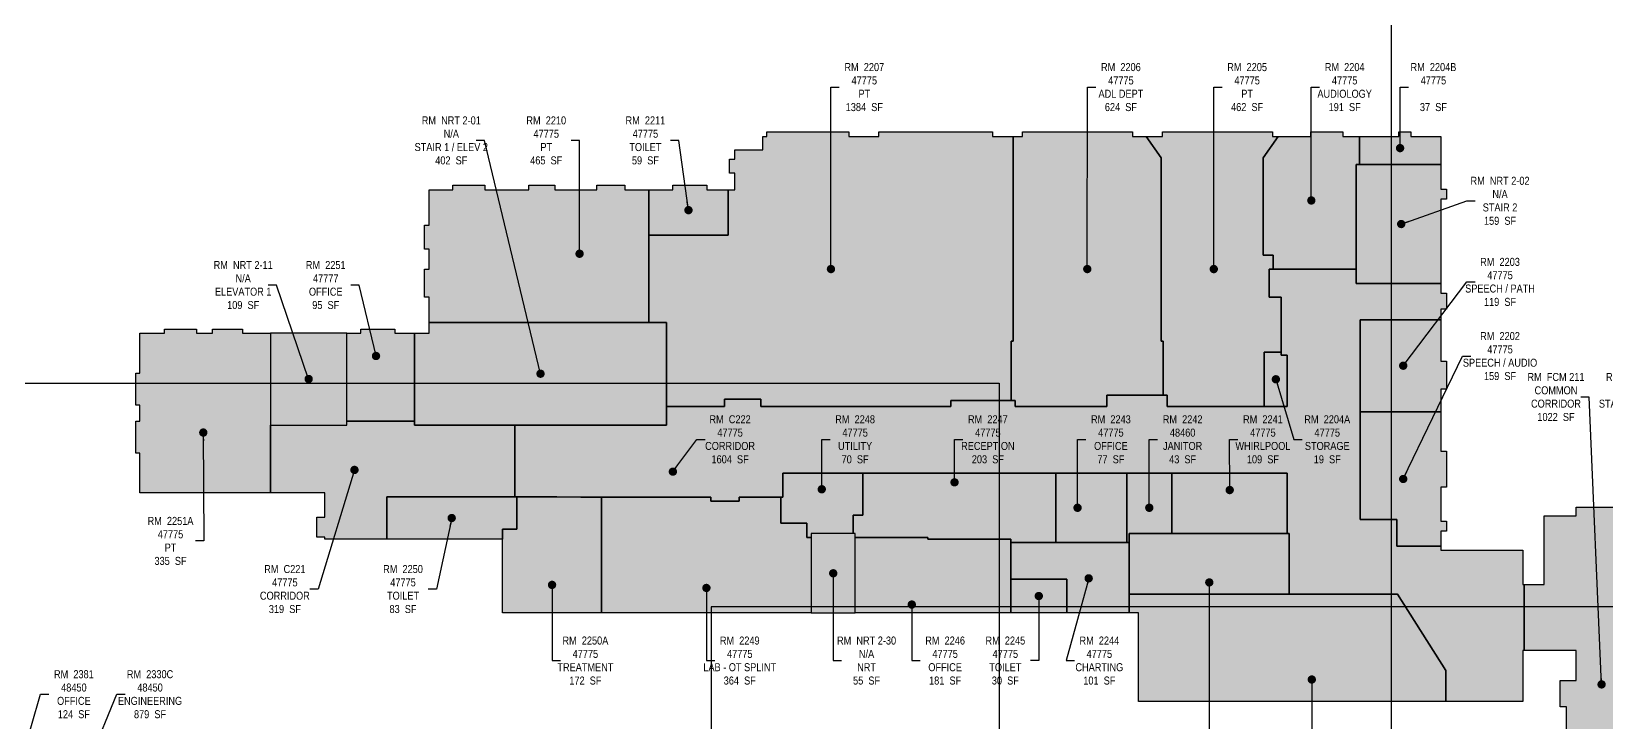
# Model space of a CAD drawing. Header units: inches. Extents: x -324 to 5663, y -491 to 4233.
# Drawn here: x 924 to 3286, y 1336 to 2373 of the extents above; entities that cross this region are included whole.
import ezdxf

# ---------------------------------------------------------------- set-up
doc = ezdxf.new("R2010")
doc.units = ezdxf.units.IN
doc.header["$LTSCALE"] = 48
doc.header["$MEASUREMENT"] = 0
for name, color, linetype in [('0-LABEL', 3, 'Continuous'), ('1-NRT', 200, 'Continuous'), ('1-NRT-PTN', 253, 'Continuous'), ('3-FCM', 190, 'Continuous'), ('3-FCM-PTN', 9, 'Continuous'), ('4-OCC', 6, 'Continuous'), ('4-OCC-PTN', 95, 'Continuous')]:
    doc.layers.add(name, color=color, linetype=linetype)
doc.layers.add('VP-Window', color=2, linetype='Continuous', plot=False)
doc.styles.add('ArialN', font='ARIALN.TTF')
doc.dimstyles.new('AB-200', dxfattribs={"dimscale": 200, "dimtxt": 0.070312, "dimasz": 0.0625, "dimexe": 0.0625, "dimexo": 0.125, "dimgap": 0.1875, "dimtad": 0, "dimdec": 4, "dimrnd": 0.0625, "dimzin": 0, "dimdsep": 46, "dimlunit": 4, "dimtxsty": 'ArialN', "dimblk": 'ARCHTICK', "dimcen": 0.0625, "dimclrd": 256, "dimclre": 256, "dimclrt": 256, "dimadec": 0, "dimazin": 0, "dimtfac": 1, "dimtdec": 4, "dimtofl": 0, "dimtmove": 2, "dimatfit": 3, "dimldrblk": 'DOT', "dimfxl": 0, "dimfrac": 2, "dimtolj": 1, "dimtzin": 0, "dimlwd": -1, "dimlwe": -1, "dimarcsym": 0})

# ---------------------------------------------------------------- blocks, each defined once
blk = doc.blocks.new('_ArchTick')
at = {"const_width": 0.15}
blk.add_lwpolyline([(-0.5, -0.5), (0.5, 0.5)], dxfattribs=at)
blk = doc.blocks.new('_Dot')
at = {"lineweight": -2}
blk.add_line((-0.5, 0), (-1, 0), dxfattribs=at)
at = {"const_width": 0.5}
blk.add_lwpolyline([(-0.25, 0, 1), (0.25, 0, 1)], format="xyb", close=True, dxfattribs=at)

msp = doc.modelspace()

# ---------------------------------------------------------------- hatches: boundary and pattern name
at = {"layer": '1-NRT-PTN'}
for points in [[(3037.8, 1994.7), (2910.5, 1994.7), (2910.5, 2173.5), (3037.8, 2173.5), (3037.8, 2136.3), (3046.1, 2136.3), (3046.1, 2121.3), (3037.8, 2121.3)], [(1282.8, 1782.5), (1396.8, 1782.5), (1396.8, 1920.5), (1282.8, 1920.5)], [(1498.4, 1782.5), (1498.4, 1920.5), (1520.5, 1920.5), (1520.5, 1936.5), (1876.5, 1936.5), (1876.5, 1782.5)], [(2093.5, 1500.5), (2159.5, 1500.5), (2159.5, 1619.5), (2093.5, 1619.5)]]:
    msp.add_hatch(color=256, dxfattribs=at).paths.add_polyline_path(points)
at = {"layer": '3-FCM-PTN'}
msp.add_hatch(color=256, dxfattribs=at).paths.add_polyline_path([(3340.5, 833), (3240.5, 833), (3240.5, 836), (3220.5, 836), (3220.5, 924), (3240.5, 924), (3240.5, 950), (3220.5, 950), (3220.5, 1180), (3240.5, 1180), (3240.5, 1206), (3226.5, 1206), (3226.3, 1359.5), (3216.7, 1359.5), (3216.7, 1399.1), (3240.5, 1399.1), (3240.5, 1444), (3162.8, 1444), (3162.8, 1543), (3192.5, 1543), (3192.5, 1646), (3240.5, 1646), (3240.5, 1659), (3334.5, 1659), (3334.5, 1646), (3360.5, 1646), (3360.5, 1659), (3552, 1659), (3552, 1646.2), (3613.7, 1646.2), (3613.7, 1548), (3544.5, 1548), (3544.5, 1515), (3360.5, 1515), (3360.5, 1549), (3334.5, 1549), (3334.5, 1509), (3371.5, 1509), (3371.5, 1426), (3334.5, 1426), (3334.5, 1400), (3353.5, 1400), (3353.5, 1206), (3334.5, 1206), (3334.5, 1180), (3363.5, 1180), (3363.5, 1063.4), (3340.5, 1063.4)])
at = {"layer": '4-OCC-PTN'}
for color, points in [(21, [(1849.8, 1936.5), (1849.8, 2067.3), (1969, 2067.3), (1969, 2135.5), (1978.8, 2135.5), (1978.8, 2160.3), (1971.1, 2160.3), (1971.1, 2181.3), (1978.8, 2181.3), (1978.8, 2195.5), (2020.8, 2195.5), (2020.8, 2215.5), (2026.8, 2215.5), (2026.8, 2222.5), (2149.8, 2222.5), (2149.8, 2215.5), (2194.8, 2215.5), (2194.8, 2222.5), (2365.4, 2222.5), (2365.4, 2215.5), (2396.5, 2215.5), (2396.5, 1908.3), (2393.5, 1908.3), (2393.5, 1819.5), (2302.8, 1819.5), (2302.8, 1810.5), (2017.8, 1810.5), (2017.8, 1821.3), (1963.5, 1821.3), (1963.5, 1810.5), (1876.5, 1810.5), (1876.5, 1936.5)]), (21, [(2393.5, 1819.5), (2393.5, 1908.3), (2396.5, 1908.3), (2396.5, 2215.5), (2410.4, 2215.5), (2410.4, 2222.5), (2575.4, 2222.5), (2575.4, 2215.5), (2596, 2215.5), (2618.5, 2183.3), (2618.5, 1908.3), (2621.5, 1908.3), (2621.5, 1827.3), (2536.8, 1827.3), (2536.8, 1810.5), (2399.5, 1810.5), (2399.5, 1819.5)]), (21, [(2621.5, 1827.3), (2621.5, 1908.3), (2618.5, 1908.3), (2618.5, 2183.3), (2596, 2215.5), (2620.4, 2215.5), (2620.4, 2222.5), (2785.4, 2222.5), (2785.4, 2215.5), (2794, 2215.5), (2771.5, 2183.3), (2771.5, 2037.3), (2786.5, 2037.3), (2786.5, 2016.3), (2780.5, 2016.3), (2780.5, 1974.3), (2798.5, 1974.3), (2798.5, 1891.8), (2773, 1891.8), (2773, 1810.5), (2627.5, 1810.5), (2627.5, 1827.3)]), (21, [(2910.5, 2016.3), (2786.5, 2016.3), (2786.5, 2037.3), (2771.5, 2037.3), (2771.5, 2183.3), (2794, 2215.5), (2842.8, 2215.5), (2842.8, 2222.5), (2890.8, 2222.5), (2890.8, 2215.5), (2915.5, 2215.5), (2915.5, 2173.5), (2910.5, 2173.5)]), (21, [(2915.5, 2173.5), (2915.5, 2215.5), (2974.8, 2215.5), (2974.8, 2222.5), (2992.8, 2222.5), (2992.8, 2215.5), (3037.8, 2215.5), (3037.8, 2173.5)]), (21, [(1520.5, 1936.5), (1520.5, 1974.3), (1513.5, 1974.3), (1513.5, 2016.3), (1520.5, 2016.3), (1520.5, 2046.3), (1513.5, 2046.3), (1513.5, 2082.3), (1520.5, 2082.3), (1520.5, 2135.5), (1555.8, 2135.5), (1555.8, 2142.5), (1603.8, 2142.5), (1603.8, 2135.5), (1669.8, 2135.5), (1669.8, 2142.5), (1708.8, 2142.5), (1708.8, 2135.5), (1771.8, 2135.5), (1771.8, 2142.5), (1813.8, 2142.5), (1813.8, 2135.5), (1849.8, 2135.5), (1849.8, 1936.5)]), (21, [(1849.8, 2067.3), (1849.8, 2135.5), (1885.8, 2135.5), (1885.8, 2142.5), (1936.8, 2142.5), (1936.8, 2135.5), (1969, 2135.5), (1969, 2067.3)]), (21, [(3162.8, 1543), (3162.8, 1444), (3160.5, 1444), (3160.5, 1367.5), (3045, 1367.5), (3045, 1414.3), (2972.7, 1528.5), (2810.5, 1528.5), (2810.5, 1619.5), (2807.5, 1619.5), (2807.5, 1710.3), (2464.8, 1710.3), (2167.8, 1710.3), (2050.8, 1710.3), (2050.8, 1674.3), (1985.5, 1674.3), (1985.5, 1668.3), (1942.8, 1668.3), (1942.8, 1674.3), (1747.8, 1674.3), (1711.8, 1674.5), (1648.8, 1674.5), (1648.8, 1782.5), (1876.5, 1782.5), (1876.5, 1810.5), (1963.5, 1810.5), (1963.5, 1821.3), (2017.8, 1821.3), (2017.8, 1810.5), (2302.8, 1810.5), (2302.8, 1819.5), (2399.5, 1819.5), (2399.5, 1810.5), (2536.8, 1810.5), (2536.8, 1827.3), (2627.5, 1827.3), (2627.5, 1810.5), (2807.5, 1810.5), (2807.5, 1887.3), (2798.5, 1887.3), (2798.5, 1974.3), (2780.5, 1974.3), (2780.5, 2016.3), (2910.5, 2016.3), (2910.5, 1994.7), (3037.8, 1994.7), (3037.8, 1980.3), (3046.1, 1980.3), (3046.1, 1956.3), (3037.8, 1956.3), (3037.8, 1940.5), (2916.5, 1940.5), (2916.5, 1640.5), (2971.8, 1640.5), (2971.8, 1600.5), (3037.8, 1600.5), (3037.8, 1594.5), (3160.5, 1594.5), (3160.5, 1543)]), (21, [(3037.8, 1802.5), (2916.5, 1802.5), (2916.5, 1940.5), (3037.8, 1940.5), (3037.8, 1878.3), (3046.1, 1878.3), (3046.1, 1836.3), (3037.8, 1836.3)]), (21, [(1282.8, 1920.5), (1282.8, 1680.5), (1086.5, 1680.5), (1086.5, 1740.3), (1080.5, 1740.3), (1080.5, 1788.3), (1086.5, 1788.3), (1086.5, 1812.3), (1080.5, 1812.3), (1080.5, 1860.3), (1086.5, 1860.3), (1086.5, 1920.5), (1123.8, 1920.5), (1123.8, 1926.5), (1171.8, 1926.5), (1171.8, 1920.5), (1195.8, 1920.5), (1195.8, 1926.5), (1240.8, 1926.5), (1240.8, 1920.5)]), (246, [(1498.4, 1920.5), (1498.4, 1788.3), (1396.8, 1788.3), (1396.8, 1920.5), (1417.8, 1920.5), (1417.8, 1926.5), (1468.8, 1926.5), (1468.8, 1920.5)]), (21, [(2773, 1810.5), (2773, 1891.8), (2798.5, 1891.8), (2798.5, 1887.3), (2807.5, 1887.3), (2807.5, 1810.5)]), (21, [(2916.5, 1802.5), (3037.8, 1802.5), (3037.8, 1743.3), (3046.1, 1743.3), (3046.1, 1689.3), (3037.8, 1689.3), (3037.8, 1638.3), (3046.1, 1638.3), (3046.1, 1623.3), (3037.8, 1623.3), (3037.8, 1600.5), (2971.8, 1600.5), (2971.8, 1640.5), (2916.5, 1640.5)]), (21, [(1648.8, 1782.5), (1648.8, 1674.5), (1456.8, 1674.5), (1456.8, 1611.3), (1453.8, 1611.3), (1363.8, 1611.3), (1363.8, 1614.3), (1351.8, 1614.3), (1351.8, 1644.3), (1363.8, 1644.3), (1363.8, 1680.5), (1282.8, 1680.5), (1282.8, 1782.5), (1396.8, 1782.5), (1396.8, 1788.3), (1498.4, 1788.3), (1498.4, 1782.5)]), (21, [(2093.5, 1613.5), (2086.8, 1613.5), (2086.8, 1635.3), (2047.8, 1635.3), (2047.8, 1674.3), (2050.8, 1674.3), (2050.8, 1710.3), (2170.8, 1710.3), (2170.8, 1647.3), (2156.5, 1647.3), (2156.5, 1619.5), (2093.5, 1619.5)]), (21, [(2460.3, 1606.4), (2392.8, 1606.4), (2392.8, 1611), (2268.3, 1611), (2268.3, 1613.5), (2159.5, 1613.5), (2159.5, 1619.5), (2156.5, 1619.5), (2156.5, 1647.3), (2170.8, 1647.3), (2170.8, 1710.3), (2460.3, 1710.3)]), (21, [(2460.3, 1710.3), (2566.8, 1710.3), (2566.8, 1606.4), (2460.3, 1606.4)]), (201, [(2570.5, 1619.5), (2570.5, 1606.4), (2566.8, 1606.4), (2566.8, 1710.3), (2634.3, 1710.3), (2634.3, 1619.5)]), (21, [(2634.3, 1710.3), (2807.5, 1710.3), (2807.5, 1619.5), (2634.3, 1619.5)]), (21, [(1456.8, 1674.5), (1651.8, 1674.5), (1651.8, 1626.3), (1630.5, 1626.3), (1630.5, 1611.3), (1456.8, 1611.3)]), (21, [(1630.5, 1500.5), (1630.5, 1626.3), (1651.8, 1626.3), (1651.8, 1674.5), (1711.8, 1674.5), (1747.8, 1674.3), (1779, 1674.3), (1779, 1500.5)]), (21, [(1779, 1500.5), (1779, 1674.3), (1942.8, 1674.3), (1942.8, 1668.3), (1985.5, 1668.3), (1985.5, 1674.3), (2047.8, 1674.3), (2047.8, 1635.3), (2086.8, 1635.3), (2086.8, 1613.5), (2093.5, 1613.5), (2093.5, 1500.5)]), (21, [(2570.5, 1619.5), (2810.5, 1619.5), (2810.5, 1528.5), (2570.5, 1528.5)]), (21, [(2584.5, 1500.5), (2570.5, 1500.5), (2570.5, 1528.5), (2972.7, 1528.5), (3045, 1414.3), (3045, 1367.5), (2584.5, 1367.5)])]:
    msp.add_hatch(color=color, dxfattribs=at).paths.add_polyline_path(points)
h = msp.add_hatch(color=21, dxfattribs=at)
h.paths.add_polyline_path([(2392.8, 1500.5), (2392.8, 1551.3), (2476.8, 1551.3), (2476.8, 1500.5)], flags=16)
h.paths.add_polyline_path([(2159.5, 1613.5), (2268.3, 1613.5), (2268.3, 1611), (2392.8, 1611), (2392.8, 1500.5), (2159.5, 1500.5)])
h = msp.add_hatch(color=21, dxfattribs=at)
h.paths.add_polyline_path([(2476.8, 1500.5), (2476.8, 1551.3), (2392.8, 1551.3), (2392.8, 1606.4), (2570.5, 1606.4), (2570.5, 1500.5)])
h.paths.add_polyline_path([(2392.8, 1500.5), (2392.8, 1551.3), (2476.8, 1551.3), (2476.8, 1500.5)], flags=16)

# ---------------------------------------------------------------- linework, layer by layer
at = {"layer": '1-NRT'}
for points in [[(3037.8, 1994.7), (2910.5, 1994.7), (2910.5, 2173.5), (3037.8, 2173.5), (3037.8, 2136.3), (3046.1, 2136.3), (3046.1, 2121.3), (3037.8, 2121.3)], [(1282.8, 1782.5), (1396.8, 1782.5), (1396.8, 1920.5), (1282.8, 1920.5)], [(1498.4, 1782.5), (1498.4, 1920.5), (1520.5, 1920.5), (1520.5, 1936.5), (1876.5, 1936.5), (1876.5, 1782.5)], [(2093.5, 1500.5), (2159.5, 1500.5), (2159.5, 1619.5), (2093.5, 1619.5)]]:
    msp.add_lwpolyline(points, close=True, dxfattribs=at)
at = {"layer": '3-FCM'}
msp.add_lwpolyline([(3340.5, 833), (3240.5, 833), (3240.5, 836), (3220.5, 836), (3220.5, 924), (3240.5, 924), (3240.5, 950), (3220.5, 950), (3220.5, 1180), (3240.5, 1180), (3240.5, 1206), (3226.5, 1206), (3226.3, 1359.5), (3216.7, 1359.5), (3216.7, 1399.1), (3240.5, 1399.1), (3240.5, 1444), (3162.8, 1444), (3162.8, 1543), (3192.5, 1543), (3192.5, 1646), (3240.5, 1646), (3240.5, 1659), (3334.5, 1659)], dxfattribs=at)
at = {"layer": '4-OCC'}
for points in [[(1849.8, 1936.5), (1849.8, 2067.3), (1969, 2067.3), (1969, 2135.5), (1978.8, 2135.5), (1978.8, 2160.3), (1971.1, 2160.3), (1971.1, 2181.3), (1978.8, 2181.3), (1978.8, 2195.5), (2020.8, 2195.5), (2020.8, 2215.5), (2026.8, 2215.5), (2026.8, 2222.5), (2149.8, 2222.5), (2149.8, 2215.5), (2194.8, 2215.5), (2194.8, 2222.5), (2365.4, 2222.5), (2365.4, 2215.5), (2396.5, 2215.5), (2396.5, 1908.3), (2393.5, 1908.3), (2393.5, 1819.5), (2302.8, 1819.5), (2302.8, 1810.5), (2017.8, 1810.5), (2017.8, 1821.3), (1963.5, 1821.3), (1963.5, 1810.5), (1876.5, 1810.5), (1876.5, 1936.5)], [(2393.5, 1819.5), (2393.5, 1908.3), (2396.5, 1908.3), (2396.5, 2215.5), (2410.4, 2215.5), (2410.4, 2222.5), (2575.4, 2222.5), (2575.4, 2215.5), (2596, 2215.5), (2618.5, 2183.3), (2618.5, 1908.3), (2621.5, 1908.3), (2621.5, 1827.3), (2536.8, 1827.3), (2536.8, 1810.5), (2399.5, 1810.5), (2399.5, 1819.5)], [(2621.5, 1827.3), (2621.5, 1908.3), (2618.5, 1908.3), (2618.5, 2183.3), (2596, 2215.5), (2620.4, 2215.5), (2620.4, 2222.5), (2785.4, 2222.5), (2785.4, 2215.5), (2794, 2215.5), (2771.5, 2183.3), (2771.5, 2037.3), (2786.5, 2037.3), (2786.5, 2016.3), (2780.5, 2016.3), (2780.5, 1974.3), (2798.5, 1974.3), (2798.5, 1891.8), (2773, 1891.8), (2773, 1810.5), (2627.5, 1810.5), (2627.5, 1827.3)], [(2910.5, 2016.3), (2786.5, 2016.3), (2786.5, 2037.3), (2771.5, 2037.3), (2771.5, 2183.3), (2794, 2215.5), (2842.8, 2215.5), (2842.8, 2222.5), (2890.8, 2222.5), (2890.8, 2215.5), (2915.5, 2215.5), (2915.5, 2173.5), (2910.5, 2173.5)], [(2915.5, 2173.5), (2915.5, 2215.5), (2974.8, 2215.5), (2974.8, 2222.5), (2992.8, 2222.5), (2992.8, 2215.5), (3037.8, 2215.5), (3037.8, 2173.5)], [(1520.5, 1936.5), (1520.5, 1974.3), (1513.5, 1974.3), (1513.5, 2016.3), (1520.5, 2016.3), (1520.5, 2046.3), (1513.5, 2046.3), (1513.5, 2082.3), (1520.5, 2082.3), (1520.5, 2135.5), (1555.8, 2135.5), (1555.8, 2142.5), (1603.8, 2142.5), (1603.8, 2135.5), (1669.8, 2135.5), (1669.8, 2142.5), (1708.8, 2142.5), (1708.8, 2135.5), (1771.8, 2135.5), (1771.8, 2142.5), (1813.8, 2142.5), (1813.8, 2135.5), (1849.8, 2135.5), (1849.8, 1936.5)], [(1849.8, 2067.3), (1849.8, 2135.5), (1885.8, 2135.5), (1885.8, 2142.5), (1936.8, 2142.5), (1936.8, 2135.5), (1969, 2135.5), (1969, 2067.3)], [(3162.8, 1543), (3162.8, 1444), (3160.5, 1444), (3160.5, 1367.5), (3045, 1367.5), (3045, 1414.3), (2972.7, 1528.5), (2810.5, 1528.5), (2810.5, 1619.5), (2807.5, 1619.5), (2807.5, 1710.3), (2464.8, 1710.3), (2167.8, 1710.3), (2050.8, 1710.3), (2050.8, 1674.3), (1985.5, 1674.3), (1985.5, 1668.3), (1942.8, 1668.3), (1942.8, 1674.3), (1747.8, 1674.3), (1711.8, 1674.5), (1648.8, 1674.5), (1648.8, 1782.5), (1876.5, 1782.5), (1876.5, 1810.5), (1963.5, 1810.5), (1963.5, 1821.3), (2017.8, 1821.3), (2017.8, 1810.5), (2302.8, 1810.5), (2302.8, 1819.5), (2399.5, 1819.5), (2399.5, 1810.5), (2536.8, 1810.5), (2536.8, 1827.3), (2627.5, 1827.3), (2627.5, 1810.5), (2807.5, 1810.5), (2807.5, 1887.3), (2798.5, 1887.3), (2798.5, 1974.3), (2780.5, 1974.3), (2780.5, 2016.3), (2910.5, 2016.3), (2910.5, 1994.7), (3037.8, 1994.7), (3037.8, 1980.3), (3046.1, 1980.3), (3046.1, 1956.3), (3037.8, 1956.3), (3037.8, 1940.5), (2916.5, 1940.5), (2916.5, 1640.5), (2971.8, 1640.5), (2971.8, 1600.5), (3037.8, 1600.5), (3037.8, 1594.5), (3160.5, 1594.5), (3160.5, 1543)], [(3037.8, 1802.5), (2916.5, 1802.5), (2916.5, 1940.5), (3037.8, 1940.5), (3037.8, 1878.3), (3046.1, 1878.3), (3046.1, 1836.3), (3037.8, 1836.3)], [(1282.8, 1920.5), (1282.8, 1680.5), (1086.5, 1680.5), (1086.5, 1740.3), (1080.5, 1740.3), (1080.5, 1788.3), (1086.5, 1788.3), (1086.5, 1812.3), (1080.5, 1812.3), (1080.5, 1860.3), (1086.5, 1860.3), (1086.5, 1920.5), (1123.8, 1920.5), (1123.8, 1926.5), (1171.8, 1926.5), (1171.8, 1920.5), (1195.8, 1920.5), (1195.8, 1926.5), (1240.8, 1926.5), (1240.8, 1920.5)], [(1498.4, 1920.5), (1498.4, 1788.3), (1396.8, 1788.3), (1396.8, 1920.5), (1417.8, 1920.5), (1417.8, 1926.5), (1468.8, 1926.5), (1468.8, 1920.5)], [(2773, 1810.5), (2773, 1891.8), (2798.5, 1891.8), (2798.5, 1887.3), (2807.5, 1887.3), (2807.5, 1810.5)], [(2916.5, 1802.5), (3037.8, 1802.5), (3037.8, 1743.3), (3046.1, 1743.3), (3046.1, 1689.3), (3037.8, 1689.3), (3037.8, 1638.3), (3046.1, 1638.3), (3046.1, 1623.3), (3037.8, 1623.3), (3037.8, 1600.5), (2971.8, 1600.5), (2971.8, 1640.5), (2916.5, 1640.5)], [(1648.8, 1782.5), (1648.8, 1674.5), (1456.8, 1674.5), (1456.8, 1611.3), (1456.8, 1611.3), (1453.8, 1611.3), (1453.8, 1611.3), (1363.8, 1611.3), (1363.8, 1614.3), (1351.8, 1614.3), (1351.8, 1644.3), (1363.8, 1644.3), (1363.8, 1680.5), (1282.8, 1680.5), (1282.8, 1782.5), (1396.8, 1782.5), (1396.8, 1788.3), (1498.4, 1788.3), (1498.4, 1782.5)], [(2093.5, 1613.5), (2086.8, 1613.5), (2086.8, 1635.3), (2047.8, 1635.3), (2047.8, 1674.3), (2050.8, 1674.3), (2050.8, 1710.3), (2170.8, 1710.3), (2170.8, 1647.3), (2156.5, 1647.3), (2156.5, 1619.5), (2093.5, 1619.5)], [(2460.3, 1606.4), (2392.8, 1606.4), (2392.8, 1611), (2268.3, 1611), (2268.3, 1613.5), (2159.5, 1613.5), (2159.5, 1619.5), (2156.5, 1619.5), (2156.5, 1647.3), (2170.8, 1647.3), (2170.8, 1710.3), (2460.3, 1710.3)], [(2460.3, 1710.3), (2566.8, 1710.3), (2566.8, 1606.4), (2460.3, 1606.4)], [(2570.5, 1619.5), (2570.5, 1606.4), (2566.8, 1606.4), (2566.8, 1710.3), (2634.3, 1710.3), (2634.3, 1619.5)], [(2634.3, 1710.3), (2807.5, 1710.3), (2807.5, 1619.5), (2634.3, 1619.5)], [(1456.8, 1674.5), (1651.8, 1674.5), (1651.8, 1626.3), (1630.5, 1626.3), (1630.5, 1611.3), (1456.8, 1611.3)], [(1630.5, 1500.5), (1630.5, 1626.3), (1651.8, 1626.3), (1651.8, 1674.5), (1711.8, 1674.5), (1747.8, 1674.3), (1779, 1674.3), (1779, 1500.5)], [(1779, 1500.5), (1779, 1674.3), (1942.8, 1674.3), (1942.8, 1668.3), (1985.5, 1668.3), (1985.5, 1674.3), (2047.8, 1674.3), (2047.8, 1635.3), (2086.8, 1635.3), (2086.8, 1613.5), (2093.5, 1613.5), (2093.5, 1500.5)], [(2159.5, 1613.5), (2268.3, 1613.5), (2268.3, 1611), (2392.8, 1611), (2392.8, 1500.5), (2159.5, 1500.5)], [(2476.8, 1500.5), (2476.8, 1551.3), (2392.8, 1551.3), (2392.8, 1606.4), (2570.5, 1606.4), (2570.5, 1500.5)], [(2570.5, 1619.5), (2810.5, 1619.5), (2810.5, 1528.5), (2570.5, 1528.5)], [(2392.8, 1500.5), (2392.8, 1551.3), (2476.8, 1551.3), (2476.8, 1500.5)], [(2584.5, 1500.5), (2570.5, 1500.5), (2570.5, 1528.5), (2972.7, 1528.5), (3045, 1414.3), (3045, 1367.5), (2584.5, 1367.5)]]:
    msp.add_lwpolyline(points, close=True, dxfattribs=at)
at = {"layer": 'VP-Window'}
for points in [[(2963.5, 3021.5), (5663.5, 3021.5), (5663.5, 1021.5), (2963.5, 1021.5)], [(-324.5, 1845.5), (2375.5, 1845.5), (2375.5, -154.5), (-324.5, -154.5)]]:
    msp.add_lwpolyline(points, close=True, dxfattribs=at)
at = {"layer": 'VP-Window', "color": 5}
msp.add_lwpolyline([(1943.5, -490.5), (4643.5, -490.5), (4643.5, 1509.5), (1943.5, 1509.5)], close=True, dxfattribs=at)

# ---------------------------------------------------------------- texts
at = {"layer": '0-LABEL', "char_height": 12, "attachment_point": 5, "style": 'ArialN'}
for s, insert in [('RM  2207\\P47775\\PPT\\P1384  SF', (2173.1, 2289.5)), ('RM  2206\\P47775\\PADL DEPT\\P624  SF', (2557.9, 2289.5)), ('RM  2205\\P47775\\PPT\\P462  SF', (2747.2, 2289.5)), ('RM  2204\\P47775\\PAUDIOLOGY\\P191  SF', (2893.5, 2289.5)), ('RM  2204B\\P47775\\P\\P37  SF', (3026.6, 2289.5)), ('RM  NRT 2-01\\PN/A\\PSTAIR 1 / ELEV 2\\P402  SF', (1553.7, 2209.5)), ('RM  2210\\P47775\\PPT\\P465  SF', (1696.1, 2209.5)), ('RM  2211\\P47775\\PTOILET\\P59  SF', (1844.8, 2209.5)), ('RM  NRT 2-02\\PN/A\\PSTAIR 2\\P159  SF', (3126.5, 2118.9)), ('RM  2203\\P47775\\PSPEECH / PATH\\P119  SF', (3126.5, 1997.2)), ('RM  NRT 2-11\\PN/A\\PELEVATOR 1\\P109  SF', (1241.6, 1992.5)), ('RM  2251\\P47777\\POFFICE\\P95  SF', (1365.4, 1992.5)), ('RM  2202\\P47775\\PSPEECH / AUDIO\\P159  SF', (3126.5, 1885.9)), ('RM  FCM 211\\PCOMMON\\PCORRIDOR\\P1022  SF', (3210.4, 1824.5)), ('RM  NRT 2-03\\PN/A\\PSTAIR 3 / ELEV 3\\P689  SF', (3329.7, 1824.5)), ('RM  C222\\P47775\\PCORRIDOR\\P1604  SF', (1971.8, 1761)), ('RM  2248\\P47775\\PUTILITY\\P70  SF', (2159.3, 1761)), ('RM  2247\\P47775\\PRECEPTION\\P203  SF', (2358.4, 1761)), ('RM  2243\\P47775\\POFFICE\\P77  SF', (2542.9, 1761)), ('RM  2242\\P48460\\PJANITOR\\P43  SF', (2650.5, 1761)), ('RM  2241\\P47775\\PWHIRLPOOL\\P109  SF', (2770.9, 1761)), ('RM  2204A\\P47775\\PSTORAGE\\P19  SF', (2867.4, 1761)), ('RM  2251A\\P47775\\PPT\\P335  SF', (1132.6, 1608.5)), ('RM  C221\\P47775\\PCORRIDOR\\P319  SF', (1304.1, 1536.3)), ('RM  2250\\P47775\\PTOILET\\P83  SF', (1481.3, 1536.3)), ('RM  2250A\\P47775\\PTREATMENT\\P172  SF', (1754.8, 1429)), ('RM  2249\\P47775\\PLAB - OT SPLINT\\P364  SF', (1986.3, 1429)), ('RM  NRT 2-30\\PN/A\\PNRT\\P55  SF', (2176.5, 1429)), ('RM  2246\\P47775\\POFFICE\\P181  SF', (2294.3, 1429)), ('RM  2245\\P47775\\PTOILET\\P30  SF', (2384.6, 1429)), ('RM  2244\\P47775\\PCHARTING\\P101  SF', (2525.6, 1429)), ('RM  2381\\P48450\\POFFICE\\P124  SF', (987.7, 1378.5)), ('RM  2330C\\P48450\\PENGINEERING\\P879  SF', (1101.9, 1378.5))]:
    msp.add_mtext(s, dxfattribs=dict(at, insert=insert))

# ---------------------------------------------------------------- leaders
at = {"layer": '0-LABEL', "annotation_type": 0, "has_hookline": 1}
for points, hookline_direction, text_width in [([(2123.1, 2016.5), (2123.1, 2289.5), (2135.6, 2289.5)], 0, 57.9), ([(2507.5, 2016.5), (2507.9, 2289.5), (2520.4, 2289.5)], 0, 67), ([(2697.2, 2016.5), (2697.2, 2289.5), (2709.7, 2289.5)], 0, 58), ([(2843.5, 2119.4), (2843.5, 2289.5), (2856, 2289.5)], 0, 81.6), ([(2976.6, 2198), (2976.6, 2289.5), (2989.1, 2289.5)], 0, 67), ([(1687.5, 1859.5), (1603.7, 2209.5), (1591.2, 2209.5)], 1, 108.7), ([(1746.1, 2039.5), (1746.1, 2209.5), (1733.6, 2209.5)], 1, 57.9), ([(1909.4, 2104.9), (1894.8, 2209.5), (1882.3, 2209.5)], 1, 56), ([(2978.3, 2084.1), (3076.5, 2118.9), (3089, 2118.9)], 0, 86.8), ([(1339.8, 1851.5), (1291.6, 1992.5), (1279.1, 1992.5)], 1, 85), ([(1440.8, 1886.1), (1415.4, 1992.5), (1402.9, 1992.5)], 1, 56), ([(2981.3, 1871.5), (3076.5, 1997.2), (3089, 1997.2)], 0, 102.9), ([(2981.3, 1701.5), (3070.3, 1885.9), (3082.8, 1885.9)], 0, 110.3), ([(2790.3, 1851.1), (2817.4, 1761), (2829.9, 1761)], 0, 67.7), ([(3278.8, 1393.3), (3260.4, 1824.5), (3247.9, 1824.5)], 1, 81.9), ([(3500.5, 1453.5), (3379.7, 1824.5), (3367.2, 1824.5)], 1, 108.8), ([(1181.8, 1771.2), (1182.6, 1608.5), (1170.1, 1608.5)], 1, 67.7), ([(1886, 1712.5), (1921.8, 1761), (1934.3, 1761)], 0, 74), ([(2109.3, 1686.1), (2109.3, 1761), (2121.8, 1761)], 0, 57.9), ([(2308.4, 1696.5), (2308.4, 1761), (2320.9, 1761)], 0, 78), ([(2492.9, 1658.3), (2492.9, 1761), (2505.4, 1761)], 0, 57.9), ([(2600.5, 1658.3), (2600.5, 1761), (2613, 1761)], 0, 58.2), ([(2721.1, 1684.9), (2720.9, 1761), (2733.4, 1761)], 0, 81.8), ([(1408.5, 1715.1), (1354.1, 1536.3), (1341.6, 1536.3)], 1, 74), ([(1554.3, 1642.9), (1531.3, 1536.3), (1518.8, 1536.3)], 1, 57.9), ([(2126.5, 1560), (2126.5, 1429), (2139, 1429)], 0, 86.9), ([(1704.8, 1542.6), (1704.8, 1429), (1717.3, 1429)], 0, 83.4), ([(1936.3, 1538), (1936.3, 1429), (1948.8, 1429)], 0, 108), ([(2509.6, 1552.4), (2475.6, 1429), (2488.1, 1429)], 0, 70.3), ([(2690.5, 1546.3), (2690.5, 1293.5), (2703, 1293.5)], 0, 120.9), ([(2244.3, 1513.1), (2244.3, 1429), (2256.8, 1429)], 0, 57.9), ([(2434.8, 1525.9), (2434.6, 1429), (2422.1, 1429)], 1, 58), ([(2844.2, 1400.6), (2844.2, 1293.5), (2856.7, 1293.5)], 0, 136.9), ([(777.5, 827.7), (937.7, 1378.5), (950.2, 1378.5)], 0, 56), ([(777.7, 1002.8), (830, 1378.5), (842.5, 1378.5)], 0, 67.7), ([(947.8, 1124.4), (1051.9, 1378.5), (1064.4, 1378.5)], 0, 94.3)]:
    msp.add_leader(points, dimstyle='AB-200', dxfattribs=dict(at, hookline_direction=hookline_direction, text_width=text_width))

doc.saveas('drawing.dxf')
